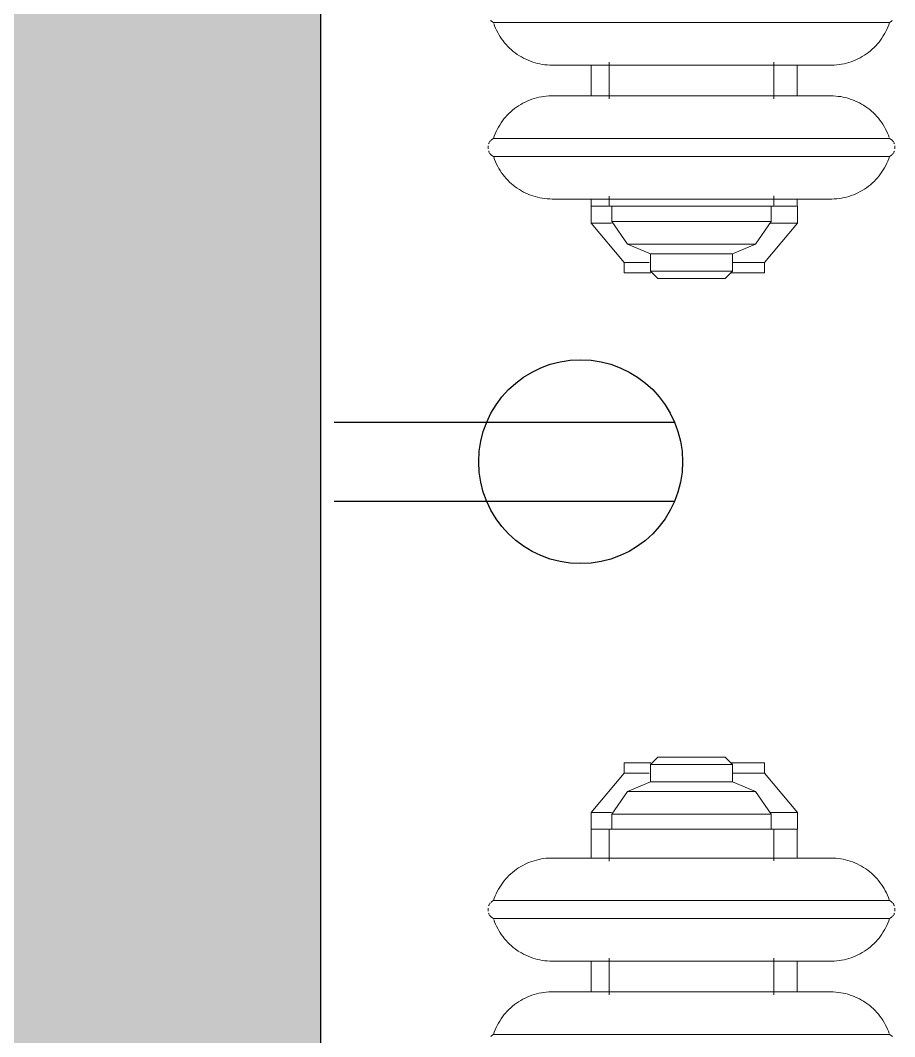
# Model space of a CAD drawing. Header units: inches. Extents: x -1176 to 1507, y -2563 to 978.
# Drawn here: x 1090.6 to 1111.83, y 517.67 to 542.35 of the extents above; entities that cross this region are included whole.
import ezdxf

# ---------------------------------------------------------------- set-up
doc = ezdxf.new("R2010")
doc.units = ezdxf.units.IN
doc.header["$MEASUREMENT"] = 0
for name, color, linetype, lineweight in [('A-ANNO-NOTE', 131, 'Continuous', 40), ('A-GENM', 13, 'Continuous', 18), ('A-WALL', 113, 'Continuous', 18), ('A-WALL-PATT', 111, 'Continuous', 18)]:
    doc.layers.add(name, color=color, linetype=linetype, lineweight=lineweight)

# ---------------------------------------------------------------- blocks, each defined once
blk = doc.blocks.new('Cast_Iron_Radiator_8182 - Cast_Iron_Radiator_8182-7588421-2nd Floor Power _ Signal')
at = {"layer": 'A-GENM', "lineweight": 9}
for p, q in [((-5.943, 4.848), (-5.968, 4.809)), ((-5.968, 1), (-5.968, 4.809)), ((-5.75, 4.933), (-5.787, 4.933)), ((-5.713, 4.933), (-5.75, 4.933)), ((-5.532, 4.809), (-5.557, 4.848)), ((-5.532, 1), (-5.532, 4.809)), ((-2.693, 4.848), (-2.718, 4.809)), ((-2.718, 1), (-2.718, 4.809)), ((-7.584, 2.438), (-8.542, 1.635)), ((-7.179, 2.438), (-7.584, 2.438)), ((-7.584, 1.944), (-7.584, 2.438)), ((-6.996, 2.438), (-7.179, 2.438)), ((-7.179, 2.291), (-7.179, 2.438)), ((-7.179, 2.296), (-7.179, 2.192)), ((-3.746, 2.438), (-4.501, 2.438)), ((-7.179, 2.013), (-7.179, 2.188)), ((-6.932, 2), (-7.179, 2)), ((-7.179, -2), (-7.179, 2)), ((-3.682, 2), (-4.572, 2)), ((-7.545, 1.935), (-8.095, 1.55)), ((-7.179, 1.935), (-7.545, 1.935)), ((-7.545, 1.935), (-7.545, -1.935)), ((-8.542, 1.635), (-8.792, 1.635)), ((-8.792, 1.635), (-8.792, 0.985)), ((-8.542, 1.635), (-8.542, 1.028)), ((-8.095, 1.55), (-8.331, 0.993)), ((-8.095, 1.55), (-8.095, -1.55)), ((-8.753, 0.993), (-8.929, 0.816)), ((-8.331, 0.993), (-8.753, 0.993)), ((-8.753, 0.993), (-8.753, -0.993)), ((-8.331, 0.993), (-8.331, -0.993)), ((-7.002, 1), (-7.002, -1)), ((-5.968, -1), (-5.968, 1)), ((-5.532, -1), (-5.532, 1)), ((-4.498, -1), (-4.498, 1)), ((-3.752, 1), (-3.752, -1)), ((-2.718, -1), (-2.718, 1)), ((-8.929, 0.816), (-8.929, -0.816)), ((-8.929, -0.816), (-8.753, -0.993)), ((-8.792, -0.961), (-8.792, -1.771)), ((-8.753, -0.993), (-8.331, -0.993)), ((-8.542, -1.008), (-8.542, -1.771)), ((-8.331, -0.993), (-8.095, -1.55)), ((-5.968, -4.809), (-5.968, -1)), ((-5.532, -4.809), (-5.532, -1)), ((-2.718, -4.809), (-2.718, -1)), ((-8.095, -1.55), (-7.545, -1.935)), ((-8.792, -1.771), (-8.542, -1.771)), ((-8.542, -1.771), (-7.584, -2.575)), ((-7.584, -2.575), (-7.584, -1.924)), ((-7.545, -1.935), (-7.179, -1.935)), ((-7.179, -2), (-6.928, -2)), ((-7.179, -2.287), (-7.179, -2.017)), ((-4.568, -2), (-3.678, -2)), ((-7.179, -2.301), (-7.179, -2.452)), ((-7.179, -2.551), (-7.179, -2.436)), ((-7.584, -2.575), (-7.179, -2.575)), ((-7.179, -2.562), (-6.997, -2.562)), ((-7.179, -2.565), (-7.179, -2.575)), ((-4.503, -2.562), (-3.747, -2.562)), ((-5.968, -4.809), (-5.943, -4.848)), ((-5.787, -4.933), (-5.75, -4.933)), ((-5.75, -4.933), (-5.713, -4.933)), ((-5.557, -4.848), (-5.532, -4.809)), ((-2.718, -4.809), (-2.693, -4.848))]:
    blk.add_line(p, q, dxfattribs=at)
at = {"layer": 'A-GENM', "lineweight": 9, "flags": 128}
for points in [[(-7.002, 3.383), (-7.001, 3.443), (-6.997, 3.503), (-6.991, 3.563), (-6.983, 3.622), (-6.972, 3.681), (-6.959, 3.74), (-6.943, 3.798), (-6.926, 3.855), (-6.906, 3.911), (-6.883, 3.967), (-6.859, 4.022), (-6.832, 4.076), (-6.804, 4.128), (-6.773, 4.18), (-6.74, 4.23), (-6.705, 4.279), (-6.668, 4.326), (-6.63, 4.372), (-6.589, 4.416), (-6.547, 4.459), (-6.503, 4.5), (-6.458, 4.539), (-6.411, 4.576), (-6.362, 4.612), (-6.312, 4.645), (-6.261, 4.677), (-6.209, 4.706), (-6.155, 4.733), (-6.101, 4.758), (-6.045, 4.781), (-5.989, 4.802)], [(-5.943, 4.848), (-5.938, 4.854), (-5.934, 4.86), (-5.929, 4.866), (-5.925, 4.872), (-5.919, 4.877)], [(-5.909, 4.887), (-5.903, 4.892), (-5.897, 4.896), (-5.891, 4.901), (-5.885, 4.905)], [(-5.872, 4.912), (-5.865, 4.915), (-5.858, 4.918), (-5.851, 4.921), (-5.844, 4.924), (-5.837, 4.926)], [(-5.662, 4.925), (-5.655, 4.923), (-5.648, 4.921), (-5.641, 4.918), (-5.634, 4.915), (-5.627, 4.912)], [(-5.614, 4.904), (-5.608, 4.9), (-5.602, 4.896), (-5.596, 4.891), (-5.591, 4.887)], [(-5.58, 4.876), (-5.575, 4.871), (-5.57, 4.865), (-5.565, 4.859), (-5.561, 4.854), (-5.557, 4.848)], [(-5.532, 4.809), (-5.475, 4.789), (-5.419, 4.767), (-5.365, 4.743), (-5.311, 4.716), (-5.258, 4.688), (-5.206, 4.657), (-5.156, 4.624), (-5.107, 4.59), (-5.059, 4.553), (-5.013, 4.515), (-4.969, 4.474), (-4.926, 4.432), (-4.885, 4.389), (-4.846, 4.343), (-4.808, 4.296), (-4.773, 4.248), (-4.739, 4.198), (-4.707, 4.147), (-4.678, 4.095), (-4.651, 4.042), (-4.625, 3.987), (-4.602, 3.932), (-4.581, 3.876), (-4.563, 3.819), (-4.547, 3.761), (-4.533, 3.703), (-4.521, 3.644), (-4.512, 3.585), (-4.505, 3.525), (-4.5, 3.465), (-4.498, 3.405), (-4.498, 3.383)], [(-3.752, 3.383), (-3.751, 3.443), (-3.747, 3.503), (-3.741, 3.563), (-3.733, 3.622), (-3.722, 3.681), (-3.709, 3.74), (-3.693, 3.798), (-3.676, 3.855), (-3.656, 3.911), (-3.633, 3.967), (-3.609, 4.022), (-3.582, 4.076), (-3.554, 4.128), (-3.523, 4.18), (-3.49, 4.23), (-3.455, 4.279), (-3.418, 4.326), (-3.38, 4.372), (-3.339, 4.416), (-3.297, 4.459), (-3.253, 4.5), (-3.208, 4.539), (-3.161, 4.576), (-3.112, 4.612), (-3.062, 4.645), (-3.011, 4.677), (-2.959, 4.706), (-2.905, 4.733), (-2.851, 4.758), (-2.795, 4.781), (-2.739, 4.802)], [(-2.693, 4.848), (-2.688, 4.854), (-2.684, 4.86), (-2.679, 4.866), (-2.675, 4.872), (-2.669, 4.877)], [(-7.002, 2.438), (-7.002, 2.498), (-7.002, 2.571), (-7.002, 2.642), (-7.002, 2.71), (-7.002, 2.775), (-7.002, 2.837), (-7.002, 2.896), (-7.002, 2.952), (-7.002, 3.005), (-7.002, 3.055), (-7.002, 3.102), (-7.002, 3.145), (-7.002, 3.185), (-7.002, 3.221), (-7.002, 3.254), (-7.002, 3.283), (-7.002, 3.309), (-7.002, 3.33), (-7.002, 3.348), (-7.002, 3.363), (-7.002, 3.373), (-7.002, 3.38), (-7.002, 3.383), (-7.002, 3.383)], [(-7.002, 3.383), (-7.002, 3.381), (-7.002, 3.375), (-7.002, 3.366), (-7.002, 3.353), (-7.002, 3.336), (-7.002, 3.315), (-7.002, 3.29), (-7.002, 3.262), (-7.002, 3.23), (-7.002, 3.195), (-7.002, 3.156), (-7.002, 3.114), (-7.002, 3.068), (-7.002, 3.019), (-7.002, 2.967), (-7.002, 2.911), (-7.002, 2.853), (-7.002, 2.792), (-7.002, 2.727), (-7.002, 2.66), (-7.002, 2.591), (-7.002, 2.518), (-7.002, 2.444), (-7.002, 2.367), (-7.002, 2.288), (-7.002, 2.206), (-7.002, 2.123), (-7.002, 2.038), (-7.002, 1.952), (-7.002, 1.864), (-7.002, 1.774), (-7.002, 1.683), (-7.002, 1.591), (-7.002, 1.499), (-7.002, 1.405), (-7.002, 1.311), (-7.002, 1.216), (-7.002, 1.121), (-7.002, 1.026), (-7.002, 1)], [(-4.498, 3.383), (-4.498, 3.381), (-4.498, 3.375), (-4.498, 3.366), (-4.498, 3.353), (-4.498, 3.336), (-4.498, 3.315), (-4.498, 3.29), (-4.498, 3.262), (-4.498, 3.23), (-4.498, 3.195), (-4.498, 3.156), (-4.498, 3.114), (-4.498, 3.068), (-4.498, 3.019), (-4.498, 2.967), (-4.498, 2.911), (-4.498, 2.853), (-4.498, 2.792), (-4.498, 2.727), (-4.498, 2.66), (-4.498, 2.591), (-4.498, 2.518), (-4.498, 2.444)], [(-4.498, 1), (-4.498, 1.095), (-4.498, 1.19), (-4.498, 1.285), (-4.498, 1.38), (-4.498, 1.473), (-4.498, 1.566), (-4.498, 1.659), (-4.498, 1.75), (-4.498, 1.839), (-4.498, 1.928), (-4.498, 2.015), (-4.498, 2.1), (-4.498, 2.184), (-4.498, 2.266), (-4.498, 2.346), (-4.498, 2.423), (-4.498, 2.498), (-4.498, 2.571), (-4.498, 2.642), (-4.498, 2.71), (-4.498, 2.775), (-4.498, 2.837), (-4.498, 2.896), (-4.498, 2.952), (-4.498, 3.005), (-4.498, 3.055), (-4.498, 3.102), (-4.498, 3.145), (-4.498, 3.185), (-4.498, 3.221), (-4.498, 3.254), (-4.498, 3.283), (-4.498, 3.309), (-4.498, 3.33), (-4.498, 3.348), (-4.498, 3.363), (-4.498, 3.373), (-4.498, 3.38), (-4.498, 3.383), (-4.498, 3.383)], [(-3.752, 2.438), (-3.752, 2.498), (-3.752, 2.571), (-3.752, 2.642), (-3.752, 2.71), (-3.752, 2.775), (-3.752, 2.837), (-3.752, 2.896), (-3.752, 2.952), (-3.752, 3.005), (-3.752, 3.055), (-3.752, 3.102), (-3.752, 3.145), (-3.752, 3.185), (-3.752, 3.221), (-3.752, 3.254), (-3.752, 3.283), (-3.752, 3.309), (-3.752, 3.33), (-3.752, 3.348), (-3.752, 3.363), (-3.752, 3.373), (-3.752, 3.38), (-3.752, 3.383), (-3.752, 3.383)], [(-3.752, 3.383), (-3.752, 3.381), (-3.752, 3.375), (-3.752, 3.366), (-3.752, 3.353), (-3.752, 3.336), (-3.752, 3.315), (-3.752, 3.29), (-3.752, 3.262), (-3.752, 3.23), (-3.752, 3.195), (-3.752, 3.156), (-3.752, 3.114), (-3.752, 3.068), (-3.752, 3.019), (-3.752, 2.967), (-3.752, 2.911), (-3.752, 2.853), (-3.752, 2.792), (-3.752, 2.727), (-3.752, 2.66), (-3.752, 2.591), (-3.752, 2.518), (-3.752, 2.444), (-3.752, 2.367), (-3.752, 2.288), (-3.752, 2.206), (-3.752, 2.123), (-3.752, 2.038), (-3.752, 1.952), (-3.752, 1.864), (-3.752, 1.774), (-3.752, 1.683), (-3.752, 1.591), (-3.752, 1.499), (-3.752, 1.405), (-3.752, 1.311), (-3.752, 1.216), (-3.752, 1.121), (-3.752, 1.026), (-3.752, 1)], [(-7.002, -1), (-7.002, -1.095), (-7.002, -1.19), (-7.002, -1.285), (-7.002, -1.38), (-7.002, -1.473), (-7.002, -1.566), (-7.002, -1.659), (-7.002, -1.75), (-7.002, -1.839), (-7.002, -1.928), (-7.002, -2.015), (-7.002, -2.1), (-7.002, -2.184), (-7.002, -2.266), (-7.002, -2.346), (-7.002, -2.423), (-7.002, -2.498), (-7.002, -2.571), (-7.002, -2.642), (-7.002, -2.71), (-7.002, -2.775), (-7.002, -2.837), (-7.002, -2.896), (-7.002, -2.952), (-7.002, -3.005), (-7.002, -3.055), (-7.002, -3.102), (-7.002, -3.145), (-7.002, -3.185), (-7.002, -3.221), (-7.002, -3.254), (-7.002, -3.283), (-7.002, -3.309), (-7.002, -3.33), (-7.002, -3.348), (-7.002, -3.363), (-7.002, -3.373), (-7.002, -3.38), (-7.002, -3.383), (-7.002, -3.383)], [(-4.498, -3.383), (-4.498, -3.381), (-4.498, -3.375), (-4.498, -3.366), (-4.498, -3.353), (-4.498, -3.336), (-4.498, -3.315), (-4.498, -3.29), (-4.498, -3.262), (-4.498, -3.23), (-4.498, -3.195), (-4.498, -3.156), (-4.498, -3.114), (-4.498, -3.068), (-4.498, -3.019), (-4.498, -2.967), (-4.498, -2.911), (-4.498, -2.853), (-4.498, -2.792), (-4.498, -2.727), (-4.498, -2.66), (-4.498, -2.591), (-4.498, -2.518), (-4.498, -2.444), (-4.498, -2.367), (-4.498, -2.288), (-4.498, -2.206), (-4.498, -2.123), (-4.498, -2.038), (-4.498, -1.952), (-4.498, -1.864), (-4.498, -1.774), (-4.498, -1.683), (-4.498, -1.591), (-4.498, -1.499), (-4.498, -1.405), (-4.498, -1.311), (-4.498, -1.216), (-4.498, -1.121), (-4.498, -1.026), (-4.498, -1)], [(-3.752, -1), (-3.752, -1.095), (-3.752, -1.19), (-3.752, -1.285), (-3.752, -1.38), (-3.752, -1.473), (-3.752, -1.566), (-3.752, -1.659), (-3.752, -1.75), (-3.752, -1.839), (-3.752, -1.928), (-3.752, -2.015), (-3.752, -2.1), (-3.752, -2.184), (-3.752, -2.266), (-3.752, -2.346), (-3.752, -2.423), (-3.752, -2.498), (-3.752, -2.571), (-3.752, -2.642), (-3.752, -2.71), (-3.752, -2.775), (-3.752, -2.837), (-3.752, -2.896), (-3.752, -2.952), (-3.752, -3.005), (-3.752, -3.055), (-3.752, -3.102), (-3.752, -3.145), (-3.752, -3.185), (-3.752, -3.221), (-3.752, -3.254), (-3.752, -3.283), (-3.752, -3.309), (-3.752, -3.33), (-3.752, -3.348), (-3.752, -3.363), (-3.752, -3.373), (-3.752, -3.38), (-3.752, -3.383), (-3.752, -3.383)], [(-7.002, -3.383), (-7.002, -3.381), (-7.002, -3.375), (-7.002, -3.366), (-7.002, -3.353), (-7.002, -3.336), (-7.002, -3.315), (-7.002, -3.29), (-7.002, -3.262), (-7.002, -3.23), (-7.002, -3.195), (-7.002, -3.156), (-7.002, -3.114), (-7.002, -3.068), (-7.002, -3.019), (-7.002, -2.967), (-7.002, -2.911), (-7.002, -2.853), (-7.002, -2.792), (-7.002, -2.727), (-7.002, -2.66), (-7.002, -2.591), (-7.002, -2.561)], [(-4.498, -2.571), (-4.498, -2.642), (-4.498, -2.71), (-4.498, -2.775), (-4.498, -2.837), (-4.498, -2.896), (-4.498, -2.952), (-4.498, -3.005), (-4.498, -3.055), (-4.498, -3.102), (-4.498, -3.145), (-4.498, -3.185), (-4.498, -3.221), (-4.498, -3.254), (-4.498, -3.283), (-4.498, -3.309), (-4.498, -3.33), (-4.498, -3.348), (-4.498, -3.363), (-4.498, -3.373), (-4.498, -3.38), (-4.498, -3.383), (-4.498, -3.383)], [(-3.752, -3.383), (-3.752, -3.381), (-3.752, -3.375), (-3.752, -3.366), (-3.752, -3.353), (-3.752, -3.336), (-3.752, -3.315), (-3.752, -3.29), (-3.752, -3.262), (-3.752, -3.23), (-3.752, -3.195), (-3.752, -3.156), (-3.752, -3.114), (-3.752, -3.068), (-3.752, -3.019), (-3.752, -2.967), (-3.752, -2.911), (-3.752, -2.853), (-3.752, -2.792), (-3.752, -2.727), (-3.752, -2.66), (-3.752, -2.591), (-3.752, -2.562)], [(-5.968, -4.809), (-6.025, -4.789), (-6.081, -4.767), (-6.135, -4.743), (-6.189, -4.716), (-6.242, -4.688), (-6.294, -4.657), (-6.344, -4.624), (-6.393, -4.59), (-6.441, -4.553), (-6.487, -4.515), (-6.531, -4.474), (-6.574, -4.432), (-6.615, -4.389), (-6.654, -4.343), (-6.692, -4.296), (-6.727, -4.248), (-6.761, -4.198), (-6.793, -4.147), (-6.822, -4.095), (-6.849, -4.042), (-6.875, -3.987), (-6.898, -3.932), (-6.919, -3.876), (-6.937, -3.819), (-6.953, -3.761), (-6.967, -3.703), (-6.979, -3.644), (-6.988, -3.585), (-6.995, -3.525), (-7, -3.465), (-7.002, -3.405), (-7.002, -3.383)], [(-4.498, -3.383), (-4.499, -3.443), (-4.503, -3.503), (-4.509, -3.563), (-4.517, -3.622), (-4.528, -3.681), (-4.541, -3.74), (-4.557, -3.798), (-4.574, -3.855), (-4.594, -3.911), (-4.617, -3.967), (-4.641, -4.022), (-4.668, -4.076), (-4.696, -4.128), (-4.727, -4.18), (-4.76, -4.23), (-4.795, -4.279), (-4.832, -4.326), (-4.87, -4.372), (-4.911, -4.416), (-4.953, -4.459), (-4.997, -4.5), (-5.042, -4.539), (-5.089, -4.576), (-5.138, -4.612), (-5.188, -4.645), (-5.239, -4.677), (-5.291, -4.706), (-5.345, -4.733), (-5.399, -4.758), (-5.455, -4.781), (-5.511, -4.802)], [(-2.718, -4.809), (-2.775, -4.789), (-2.831, -4.767), (-2.885, -4.743), (-2.939, -4.716), (-2.992, -4.688), (-3.044, -4.657), (-3.094, -4.624), (-3.143, -4.59), (-3.191, -4.553), (-3.237, -4.515), (-3.281, -4.474), (-3.324, -4.432), (-3.365, -4.389), (-3.404, -4.343), (-3.442, -4.296), (-3.477, -4.248), (-3.511, -4.198), (-3.543, -4.147), (-3.572, -4.095), (-3.599, -4.042), (-3.625, -3.987), (-3.648, -3.932), (-3.669, -3.876), (-3.687, -3.819), (-3.703, -3.761), (-3.717, -3.703), (-3.729, -3.644), (-3.738, -3.585), (-3.745, -3.525), (-3.75, -3.465), (-3.752, -3.405), (-3.752, -3.383)], [(-5.92, -4.876), (-5.925, -4.871), (-5.93, -4.865), (-5.935, -4.859), (-5.939, -4.854), (-5.943, -4.848)], [(-5.886, -4.904), (-5.892, -4.9), (-5.898, -4.896), (-5.904, -4.891), (-5.909, -4.887)], [(-5.838, -4.925), (-5.845, -4.923), (-5.852, -4.921), (-5.859, -4.918), (-5.866, -4.915), (-5.873, -4.912)], [(-5.628, -4.912), (-5.635, -4.915), (-5.642, -4.918), (-5.649, -4.921), (-5.656, -4.924), (-5.663, -4.926)], [(-5.591, -4.887), (-5.597, -4.892), (-5.603, -4.896), (-5.609, -4.901), (-5.615, -4.905)], [(-5.557, -4.848), (-5.562, -4.854), (-5.566, -4.86), (-5.571, -4.866), (-5.575, -4.872), (-5.581, -4.877)], [(-2.67, -4.876), (-2.675, -4.871), (-2.68, -4.865), (-2.685, -4.859), (-2.689, -4.854), (-2.693, -4.848)]]:
    blk.add_lwpolyline(points, dxfattribs=at)
blk = doc.blocks.new('Cast_Iron_Radiator_8182 - Cast_Iron_Radiator_8182-V110-2nd Floor Power _ Signal')
at = {"layer": 'A-GENM', "lineweight": 9}
for p, q in [((10.718, 4.809), (10.693, 4.848)), ((10.718, 1), (10.718, 4.809)), ((13.557, 4.848), (13.532, 4.809)), ((13.532, 1), (13.532, 4.809)), ((13.75, 4.933), (13.713, 4.933)), ((13.787, 4.933), (13.75, 4.933)), ((13.968, 4.809), (13.943, 4.848)), ((13.968, 1), (13.968, 4.809)), ((12.504, 2.438), (11.749, 2.438)), ((15.702, 2.438), (14.999, 2.438)), ((16.106, 2.438), (15.702, 2.438)), ((15.702, 2.438), (15.702, 2.291)), ((15.702, 2.296), (15.702, 2.192)), ((17.064, 1.635), (16.106, 2.438)), ((16.106, 1.944), (16.106, 2.438)), ((12.568, 2), (11.678, 2)), ((15.702, 2), (14.928, 2)), ((15.702, 2.188), (15.702, 2.013)), ((15.702, 2), (15.702, -2)), ((16.067, 1.935), (15.702, 1.935)), ((16.617, 1.55), (16.067, 1.935)), ((16.067, 1.935), (16.067, -1.935)), ((16.853, 0.993), (16.617, 1.55)), ((16.617, 1.55), (16.617, -1.55)), ((17.314, 1.635), (17.064, 1.635)), ((17.064, 1.635), (17.064, 1.028)), ((17.314, 1.635), (17.314, 0.985)), ((10.718, -1), (10.718, 1)), ((11.752, -1), (11.752, 1)), ((12.498, 1), (12.498, -1)), ((13.532, -1), (13.532, 1)), ((13.968, -1), (13.968, 1)), ((15.002, -1), (15.002, 1)), ((17.275, 0.993), (16.853, 0.993)), ((16.853, 0.993), (16.853, -0.993)), ((17.452, 0.816), (17.275, 0.993)), ((17.275, 0.993), (17.275, -0.993)), ((17.452, 0.816), (17.452, -0.816)), ((17.275, -0.993), (17.452, -0.816)), ((17.314, -0.961), (17.314, -1.771)), ((10.718, -4.809), (10.718, -1)), ((13.532, -4.809), (13.532, -1)), ((13.968, -4.809), (13.968, -1)), ((16.617, -1.55), (16.853, -0.993)), ((16.853, -0.993), (17.275, -0.993)), ((17.064, -1.008), (17.064, -1.771)), ((16.067, -1.935), (16.617, -1.55)), ((15.702, -1.935), (16.067, -1.935)), ((16.106, -2.575), (17.064, -1.771)), ((16.106, -2.575), (16.106, -1.924)), ((17.064, -1.771), (17.314, -1.771)), ((11.682, -2), (12.572, -2)), ((14.932, -2), (15.702, -2)), ((15.702, -2.017), (15.702, -2.287)), ((15.702, -2.301), (15.702, -2.452)), ((15.702, -2.436), (15.702, -2.551)), ((11.747, -2.562), (12.503, -2.562)), ((14.997, -2.562), (15.702, -2.562)), ((15.702, -2.565), (15.702, -2.575)), ((15.702, -2.575), (16.106, -2.575)), ((10.693, -4.848), (10.718, -4.809)), ((13.532, -4.809), (13.557, -4.848)), ((13.713, -4.933), (13.75, -4.933)), ((13.75, -4.933), (13.787, -4.933)), ((13.943, -4.848), (13.968, -4.809))]:
    blk.add_line(p, q, dxfattribs=at)
at = {"layer": 'A-GENM', "lineweight": 9, "flags": 128}
for points in [[(10.67, 4.876), (10.675, 4.871), (10.68, 4.865), (10.685, 4.859), (10.689, 4.854), (10.693, 4.848)], [(10.718, 4.809), (10.775, 4.789), (10.831, 4.767), (10.885, 4.743), (10.939, 4.716), (10.992, 4.688), (11.044, 4.657), (11.094, 4.624), (11.143, 4.59), (11.191, 4.553), (11.237, 4.515), (11.281, 4.474), (11.324, 4.432), (11.365, 4.389), (11.404, 4.343), (11.442, 4.296), (11.477, 4.248), (11.511, 4.198), (11.543, 4.147), (11.572, 4.095), (11.599, 4.042), (11.625, 3.987), (11.648, 3.932), (11.669, 3.876), (11.687, 3.819), (11.703, 3.761), (11.717, 3.703), (11.729, 3.644), (11.738, 3.585), (11.745, 3.525), (11.75, 3.465), (11.752, 3.405), (11.752, 3.383)], [(12.736, 4.194), (12.76, 4.23), (12.795, 4.279), (12.832, 4.326), (12.87, 4.372), (12.911, 4.416), (12.953, 4.459), (12.997, 4.5), (13.042, 4.539), (13.089, 4.576), (13.138, 4.612), (13.188, 4.645), (13.239, 4.677), (13.291, 4.706), (13.345, 4.733), (13.399, 4.758), (13.455, 4.781), (13.511, 4.802)], [(13.557, 4.848), (13.562, 4.854), (13.566, 4.86), (13.571, 4.866), (13.575, 4.872), (13.581, 4.877)], [(13.591, 4.887), (13.597, 4.892), (13.603, 4.896), (13.609, 4.901), (13.615, 4.905)], [(13.628, 4.912), (13.635, 4.915), (13.642, 4.918), (13.649, 4.921), (13.656, 4.924), (13.663, 4.926)], [(13.838, 4.925), (13.845, 4.923), (13.852, 4.921), (13.859, 4.918), (13.866, 4.915), (13.873, 4.912)], [(13.886, 4.904), (13.892, 4.9), (13.898, 4.896), (13.904, 4.891), (13.909, 4.887)], [(13.92, 4.876), (13.925, 4.871), (13.93, 4.865), (13.935, 4.859), (13.939, 4.854), (13.943, 4.848)], [(13.968, 4.809), (14.025, 4.789), (14.081, 4.767), (14.135, 4.743), (14.189, 4.716), (14.242, 4.688), (14.294, 4.657), (14.344, 4.624), (14.393, 4.59), (14.441, 4.553), (14.487, 4.515), (14.531, 4.474), (14.574, 4.432), (14.615, 4.389), (14.654, 4.343), (14.692, 4.296), (14.727, 4.248), (14.761, 4.198), (14.793, 4.147), (14.822, 4.095), (14.849, 4.042), (14.875, 3.987), (14.898, 3.932), (14.919, 3.876), (14.937, 3.819), (14.953, 3.761), (14.967, 3.703), (14.979, 3.644), (14.988, 3.585), (14.995, 3.525), (15, 3.465), (15.002, 3.405), (15.002, 3.383)], [(12.498, 3.383), (12.499, 3.443), (12.503, 3.503), (12.509, 3.563), (12.517, 3.622), (12.528, 3.681), (12.541, 3.74), (12.557, 3.798), (12.574, 3.855), (12.594, 3.911), (12.617, 3.967), (12.641, 4.022), (12.668, 4.076), (12.696, 4.128), (12.727, 4.18)], [(11.752, 3.383), (11.752, 3.381), (11.752, 3.375), (11.752, 3.366), (11.752, 3.353), (11.752, 3.336), (11.752, 3.315), (11.752, 3.29), (11.752, 3.262), (11.752, 3.23), (11.752, 3.195), (11.752, 3.156), (11.752, 3.114), (11.752, 3.068), (11.752, 3.019), (11.752, 2.967), (11.752, 2.911), (11.752, 2.853), (11.752, 2.792), (11.752, 2.727), (11.752, 2.66), (11.752, 2.591), (11.752, 2.518), (11.752, 2.444)], [(11.752, 1), (11.752, 1.095), (11.752, 1.19), (11.752, 1.285), (11.752, 1.38), (11.752, 1.473), (11.752, 1.566), (11.752, 1.659), (11.752, 1.75), (11.752, 1.839), (11.752, 1.928), (11.752, 2.015), (11.752, 2.1), (11.752, 2.184), (11.752, 2.266), (11.752, 2.346), (11.752, 2.423), (11.752, 2.498), (11.752, 2.571), (11.752, 2.642), (11.752, 2.71), (11.752, 2.775), (11.752, 2.837), (11.752, 2.896), (11.752, 2.952), (11.752, 3.005), (11.752, 3.055), (11.752, 3.102), (11.752, 3.145), (11.752, 3.185), (11.752, 3.221), (11.752, 3.254), (11.752, 3.283), (11.752, 3.309), (11.752, 3.33), (11.752, 3.348), (11.752, 3.363), (11.752, 3.373), (11.752, 3.38), (11.752, 3.383), (11.752, 3.383)], [(12.498, 2.438), (12.498, 2.498), (12.498, 2.571), (12.498, 2.642), (12.498, 2.71), (12.498, 2.775), (12.498, 2.837), (12.498, 2.896), (12.498, 2.952), (12.498, 3.005), (12.498, 3.055), (12.498, 3.102), (12.498, 3.145), (12.498, 3.185), (12.498, 3.221), (12.498, 3.254), (12.498, 3.283), (12.498, 3.309), (12.498, 3.33), (12.498, 3.348), (12.498, 3.363), (12.498, 3.373), (12.498, 3.38), (12.498, 3.383), (12.498, 3.383)], [(12.498, 3.383), (12.498, 3.381), (12.498, 3.375), (12.498, 3.366), (12.498, 3.353), (12.498, 3.336), (12.498, 3.315), (12.498, 3.29), (12.498, 3.262), (12.498, 3.23), (12.498, 3.195), (12.498, 3.156), (12.498, 3.114), (12.498, 3.068), (12.498, 3.019), (12.498, 2.967), (12.498, 2.911), (12.498, 2.853), (12.498, 2.792), (12.498, 2.727), (12.498, 2.66), (12.498, 2.591), (12.498, 2.518), (12.498, 2.444), (12.498, 2.367), (12.498, 2.288), (12.498, 2.206), (12.498, 2.123), (12.498, 2.038), (12.498, 1.952), (12.498, 1.864), (12.498, 1.774), (12.498, 1.683), (12.498, 1.591), (12.498, 1.499), (12.498, 1.405), (12.498, 1.311), (12.498, 1.216), (12.498, 1.121), (12.498, 1.026), (12.498, 1)], [(15.002, 3.383), (15.002, 3.381), (15.002, 3.375), (15.002, 3.366), (15.002, 3.353), (15.002, 3.336), (15.002, 3.315), (15.002, 3.29), (15.002, 3.262), (15.002, 3.23), (15.002, 3.195), (15.002, 3.156), (15.002, 3.114), (15.002, 3.068), (15.002, 3.019), (15.002, 2.967), (15.002, 2.911), (15.002, 2.853), (15.002, 2.792), (15.002, 2.727), (15.002, 2.66), (15.002, 2.591), (15.002, 2.518), (15.002, 2.444)], [(15.002, 1), (15.002, 1.095), (15.002, 1.19), (15.002, 1.285), (15.002, 1.38), (15.002, 1.473), (15.002, 1.566), (15.002, 1.659), (15.002, 1.75), (15.002, 1.839), (15.002, 1.928), (15.002, 2.015), (15.002, 2.1), (15.002, 2.184), (15.002, 2.266), (15.002, 2.346), (15.002, 2.423), (15.002, 2.498), (15.002, 2.571), (15.002, 2.642), (15.002, 2.71), (15.002, 2.775), (15.002, 2.837), (15.002, 2.896), (15.002, 2.952), (15.002, 3.005), (15.002, 3.055), (15.002, 3.102), (15.002, 3.145), (15.002, 3.185), (15.002, 3.221), (15.002, 3.254), (15.002, 3.283), (15.002, 3.309), (15.002, 3.33), (15.002, 3.348), (15.002, 3.363), (15.002, 3.373), (15.002, 3.38), (15.002, 3.383), (15.002, 3.383)], [(11.752, -3.383), (11.752, -3.381), (11.752, -3.375), (11.752, -3.366), (11.752, -3.353), (11.752, -3.336), (11.752, -3.315), (11.752, -3.29), (11.752, -3.262), (11.752, -3.23), (11.752, -3.195), (11.752, -3.156), (11.752, -3.114), (11.752, -3.068), (11.752, -3.019), (11.752, -2.967), (11.752, -2.911), (11.752, -2.853), (11.752, -2.792), (11.752, -2.727), (11.752, -2.66), (11.752, -2.591), (11.752, -2.518), (11.752, -2.444), (11.752, -2.367), (11.752, -2.288), (11.752, -2.206), (11.752, -2.123), (11.752, -2.038), (11.752, -1.952), (11.752, -1.864), (11.752, -1.774), (11.752, -1.683), (11.752, -1.591), (11.752, -1.499), (11.752, -1.405), (11.752, -1.311), (11.752, -1.216), (11.752, -1.121), (11.752, -1.026), (11.752, -1)], [(12.498, -1), (12.498, -1.095), (12.498, -1.19), (12.498, -1.285), (12.498, -1.38), (12.498, -1.473), (12.498, -1.566), (12.498, -1.659), (12.498, -1.75), (12.498, -1.839), (12.498, -1.928), (12.498, -2.015), (12.498, -2.1), (12.498, -2.184), (12.498, -2.266), (12.498, -2.346), (12.498, -2.423), (12.498, -2.498), (12.498, -2.571), (12.498, -2.642), (12.498, -2.71), (12.498, -2.775), (12.498, -2.837), (12.498, -2.896), (12.498, -2.952), (12.498, -3.005), (12.498, -3.055), (12.498, -3.102), (12.498, -3.145), (12.498, -3.185), (12.498, -3.221), (12.498, -3.254), (12.498, -3.283), (12.498, -3.309), (12.498, -3.33), (12.498, -3.348), (12.498, -3.363), (12.498, -3.373), (12.498, -3.38), (12.498, -3.383), (12.498, -3.383)], [(15.002, -3.383), (15.002, -3.381), (15.002, -3.375), (15.002, -3.366), (15.002, -3.353), (15.002, -3.336), (15.002, -3.315), (15.002, -3.29), (15.002, -3.262), (15.002, -3.23), (15.002, -3.195), (15.002, -3.156), (15.002, -3.114), (15.002, -3.068), (15.002, -3.019), (15.002, -2.967), (15.002, -2.911), (15.002, -2.853), (15.002, -2.792), (15.002, -2.727), (15.002, -2.66), (15.002, -2.591), (15.002, -2.518), (15.002, -2.444), (15.002, -2.367), (15.002, -2.288), (15.002, -2.206), (15.002, -2.123), (15.002, -2.038), (15.002, -1.952), (15.002, -1.864), (15.002, -1.774), (15.002, -1.683), (15.002, -1.591), (15.002, -1.499), (15.002, -1.405), (15.002, -1.311), (15.002, -1.216), (15.002, -1.121), (15.002, -1.026), (15.002, -1)], [(11.752, -2.571), (11.752, -2.642), (11.752, -2.71), (11.752, -2.775), (11.752, -2.837), (11.752, -2.896), (11.752, -2.952), (11.752, -3.005), (11.752, -3.055), (11.752, -3.102), (11.752, -3.145), (11.752, -3.185), (11.752, -3.221), (11.752, -3.254), (11.752, -3.283), (11.752, -3.309), (11.752, -3.33), (11.752, -3.348), (11.752, -3.363), (11.752, -3.373), (11.752, -3.38), (11.752, -3.383), (11.752, -3.383)], [(12.498, -3.383), (12.498, -3.381), (12.498, -3.375), (12.498, -3.366), (12.498, -3.353), (12.498, -3.336), (12.498, -3.315), (12.498, -3.29), (12.498, -3.262), (12.498, -3.23), (12.498, -3.195), (12.498, -3.156), (12.498, -3.114), (12.498, -3.068), (12.498, -3.019), (12.498, -2.967), (12.498, -2.911), (12.498, -2.853), (12.498, -2.792), (12.498, -2.727), (12.498, -2.66), (12.498, -2.591), (12.498, -2.562)], [(15.002, -2.571), (15.002, -2.642), (15.002, -2.71), (15.002, -2.775), (15.002, -2.837), (15.002, -2.896), (15.002, -2.952), (15.002, -3.005), (15.002, -3.055), (15.002, -3.102), (15.002, -3.145), (15.002, -3.185), (15.002, -3.221), (15.002, -3.254), (15.002, -3.283), (15.002, -3.309), (15.002, -3.33), (15.002, -3.348), (15.002, -3.363), (15.002, -3.373), (15.002, -3.38), (15.002, -3.383), (15.002, -3.383)], [(11.752, -3.383), (11.751, -3.443), (11.747, -3.503), (11.741, -3.563), (11.733, -3.622), (11.722, -3.681), (11.709, -3.74), (11.693, -3.798), (11.676, -3.855), (11.656, -3.911), (11.633, -3.967), (11.609, -4.022), (11.582, -4.076), (11.554, -4.128), (11.523, -4.18), (11.49, -4.23), (11.455, -4.279), (11.418, -4.326), (11.38, -4.372), (11.339, -4.416), (11.297, -4.459), (11.253, -4.5), (11.208, -4.539), (11.161, -4.576), (11.112, -4.612), (11.062, -4.645), (11.011, -4.677), (10.959, -4.706), (10.905, -4.733), (10.851, -4.758), (10.795, -4.781), (10.739, -4.802)], [(12.736, -4.194), (12.707, -4.147), (12.678, -4.095), (12.651, -4.042), (12.625, -3.987), (12.602, -3.932), (12.581, -3.876), (12.563, -3.819), (12.547, -3.761), (12.533, -3.703), (12.521, -3.644), (12.512, -3.585), (12.505, -3.525), (12.5, -3.465), (12.498, -3.405), (12.498, -3.383)], [(15.002, -3.383), (15.001, -3.443), (14.997, -3.503), (14.991, -3.563), (14.983, -3.622), (14.972, -3.681), (14.959, -3.74), (14.943, -3.798), (14.926, -3.855), (14.906, -3.911), (14.883, -3.967), (14.859, -4.022), (14.832, -4.076), (14.804, -4.128), (14.773, -4.18), (14.74, -4.23), (14.705, -4.279), (14.668, -4.326), (14.63, -4.372), (14.589, -4.416), (14.547, -4.459), (14.503, -4.5), (14.458, -4.539), (14.411, -4.576), (14.362, -4.612), (14.312, -4.645), (14.261, -4.677), (14.209, -4.706), (14.155, -4.733), (14.101, -4.758), (14.045, -4.781), (13.989, -4.802)], [(13.532, -4.809), (13.475, -4.789), (13.419, -4.767), (13.365, -4.743), (13.311, -4.716), (13.258, -4.688), (13.206, -4.657), (13.156, -4.624), (13.107, -4.59), (13.059, -4.553), (13.013, -4.515), (12.969, -4.474), (12.926, -4.432), (12.885, -4.389), (12.846, -4.343), (12.808, -4.296), (12.773, -4.248), (12.739, -4.198)], [(10.693, -4.848), (10.688, -4.854), (10.684, -4.86), (10.679, -4.866), (10.675, -4.872), (10.669, -4.877)], [(13.58, -4.876), (13.575, -4.871), (13.57, -4.865), (13.565, -4.859), (13.561, -4.854), (13.557, -4.848)], [(13.614, -4.904), (13.608, -4.9), (13.602, -4.896), (13.596, -4.891), (13.591, -4.887)], [(13.662, -4.925), (13.655, -4.923), (13.648, -4.921), (13.641, -4.918), (13.634, -4.915), (13.627, -4.912)], [(13.872, -4.912), (13.865, -4.915), (13.858, -4.918), (13.851, -4.921), (13.844, -4.924), (13.837, -4.926)], [(13.909, -4.887), (13.903, -4.892), (13.897, -4.896), (13.891, -4.901), (13.885, -4.905)], [(13.943, -4.848), (13.938, -4.854), (13.934, -4.86), (13.929, -4.866), (13.925, -4.872), (13.919, -4.877)]]:
    blk.add_lwpolyline(points, dxfattribs=at)

msp = doc.modelspace()

# ---------------------------------------------------------------- hatches: boundary and pattern name
at = {"layer": 'A-WALL-PATT', "lineweight": 9}
h = msp.add_hatch(color=7, dxfattribs=at)
h.paths.add_polyline_path([(1087.899, 113.893), (1097.899, 113.893), (1097.899, 318.353), (1087.899, 318.353), (1087.899, 113.958)], flags=0)
h.paths.add_polyline_path([(1087.899, 359.353), (1097.899, 359.353), (1097.899, 363.143), (1087.899, 363.143), (1087.899, 360.643)], flags=0)
h.paths.add_polyline_path([(1087.899, 403.143), (1097.899, 403.143), (1097.899, 567.009), (1087.899, 567.009), (1087.899, 405.143)], flags=0)

# ---------------------------------------------------------------- linework, layer by layer
at = {"layer": 'A-ANNO-NOTE', "lineweight": 30}
for p, q in [((1098.226, 532.589), (1106.489, 532.589)), ((1098.226, 530.673), (1106.489, 530.673))]:
    msp.add_line(p, q, dxfattribs=at)
msp.add_circle((1104.207, 531.631), 2.475, dxfattribs=at)
at = {"layer": 'A-WALL', "color": 8, "lineweight": 30}
msp.add_line((1097.899, 403.143), (1097.899, 567.009), dxfattribs=at)

# ---------------------------------------------------------------- block references
at = {"layer": 'A-GENM', "lineweight": 9, "rotation": 89.9999999999999}
for name, p in [('Cast_Iron_Radiator_8182 - Cast_Iron_Radiator_8182-7588421-2nd Floor Power _ Signal', (1106.899, 545.009)), ('Cast_Iron_Radiator_8182 - Cast_Iron_Radiator_8182-V110-2nd Floor Power _ Signal', (1106.899, 507.009))]:
    msp.add_blockref(name, p, dxfattribs=at)

doc.saveas('drawing.dxf')
